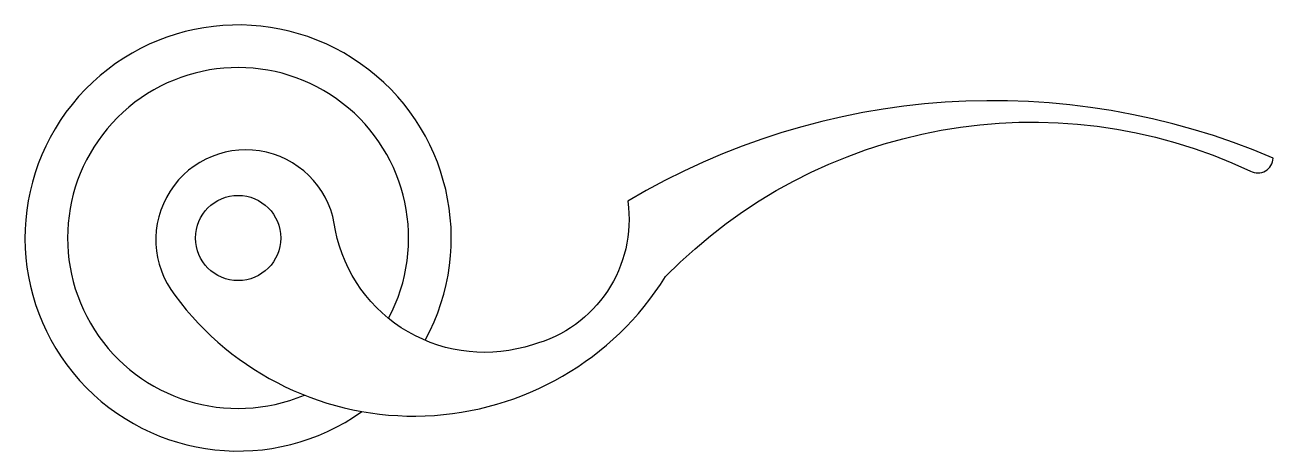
# Model space of a CAD drawing. Header units: metres. Extents: x 445 to 656, y 2215 to 2287.
import ezdxf

# ---------------------------------------------------------------- set-up
doc = ezdxf.new("R2010")
doc.units = ezdxf.units.M
doc.layers.add('3', color=3, linetype='Continuous')
doc.layers.add('7', color=7, linetype='Continuous')

msp = doc.modelspace()

# ---------------------------------------------------------------- linework, layer by layer
at = {"layer": '3'}
msp.add_circle((480.74, 2251.19), 7.2, dxfattribs=at)
msp.add_arc((480.74, 2251.19), 28.8, 331.97, 292.86, dxfattribs=at)
at = {"layer": '7'}
msp.add_lwpolyline([(470.08, 2241.51, 0.53), (552.92, 2244.66, -0.32), (651.73, 2262.5, 0.56), (655.53, 2264.7, 0.24), (546.55, 2257.4, -0.38), (530.46, 2233.16, -0.45), (497.17, 2252.45)], format="xyb", dxfattribs=at)
for centre, radius, start, end in [((480.74, 2251.19), 36, 331.37, 305.51), ((482.04, 2250.89), 15.2, 5.89, 218.07)]:
    msp.add_arc(centre, radius, start, end, dxfattribs=at)

doc.saveas('drawing.dxf')
